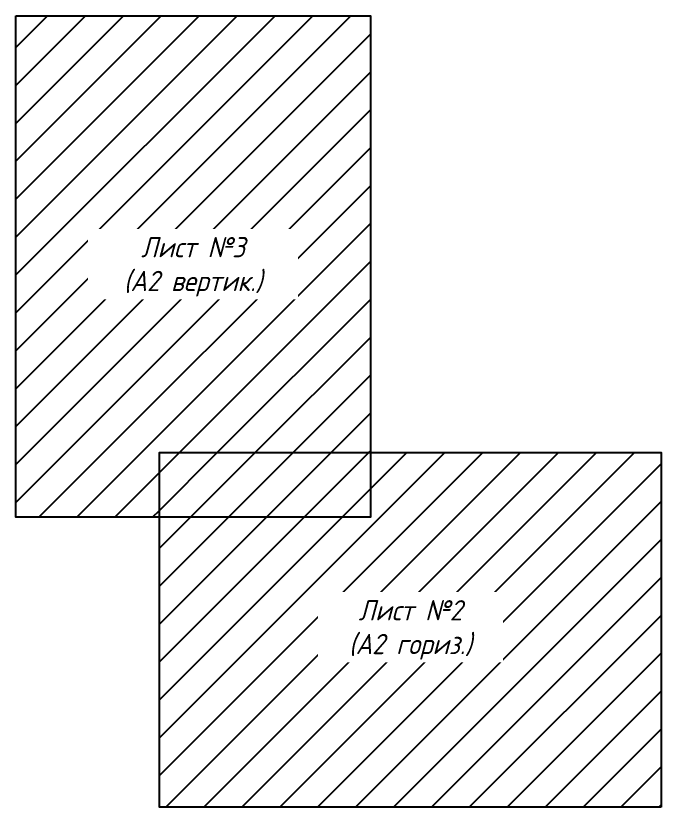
# Model space of a CAD drawing. Header units: millimetres. Extents: x 41097286 to 43803126, y 21258419 to 22595975.
# Drawn here: x 41467235 to 41505444, y 21958546 to 22005418 of the extents above; entities that cross this region are included whole.
import ezdxf

# ---------------------------------------------------------------- set-up
doc = ezdxf.new("R2010")
doc.units = ezdxf.units.MM
doc.styles.add('note', font='isocpeur.ttf', dxfattribs={"width": 0.9, "oblique": 15})
pattern_1 = [(45, (-29945, -161394.2), (-1122.532015, 1122.532015), [])]

msp = doc.modelspace()

# ---------------------------------------------------------------- hatches: boundary and pattern name
at = {"transparency": 33554687}
h = msp.add_hatch(dxfattribs=at)
h.set_pattern_fill('ANSI31', color=8, scale=500)
h.set_pattern_definition(pattern_1)
h.paths.add_polyline_path([(41488234.686, 22005418.128), (41467234.686, 22005418.128), (41467234.686, 21975718.128), (41475744.362, 21975718.128), (41475744.362, 21979545.831), (41488234.686, 21979545.831)])
h = msp.add_hatch(dxfattribs=at)
h.set_pattern_fill('ANSI31', color=8, scale=500)
h.set_pattern_definition(pattern_1)
h.paths.add_polyline_path([(41475744.362, 21979545.831), (41475744.362, 21975718.128), (41488234.686, 21975718.128), (41488234.686, 21979545.831)], flags=17)
h.paths.add_polyline_path([(41505444.362, 21958545.831), (41505444.362, 21979545.831), (41488234.686, 21979545.831), (41488234.686, 21975718.128), (41475744.362, 21975718.128), (41475744.362, 21958545.831)])

# ---------------------------------------------------------------- linework, layer by layer
for points in [[(41467234.686, 22005418.128), (41488234.686, 22005418.128), (41488234.686, 21975718.128), (41467234.686, 21975718.128)], [(41505444.362, 21958545.831), (41475744.362, 21958545.831), (41475744.362, 21979545.831), (41505444.362, 21979545.831)]]:
    msp.add_lwpolyline(points, close=True)

# ---------------------------------------------------------------- next in the draw order: texts
at = {"color": 7, "lineweight": -3, "char_height": 1200, "attachment_point": 5, "style": 'note', "bg_fill": 3, "box_fill_scale": 1.4, "bg_fill_color": 256, "bg_fill_transparency": 0}
for s, insert, width in [('Лист №3\\P(А2 вертик.)', (41477723.069, 21990551.698), 11481.35747), ('Лист №2\\P(А2 гориз.)', (41490594.362, 21969045.831), 9996.50335)]:
    msp.add_mtext(s, dxfattribs=dict(at, insert=insert, width=width))

doc.saveas('drawing.dxf')
